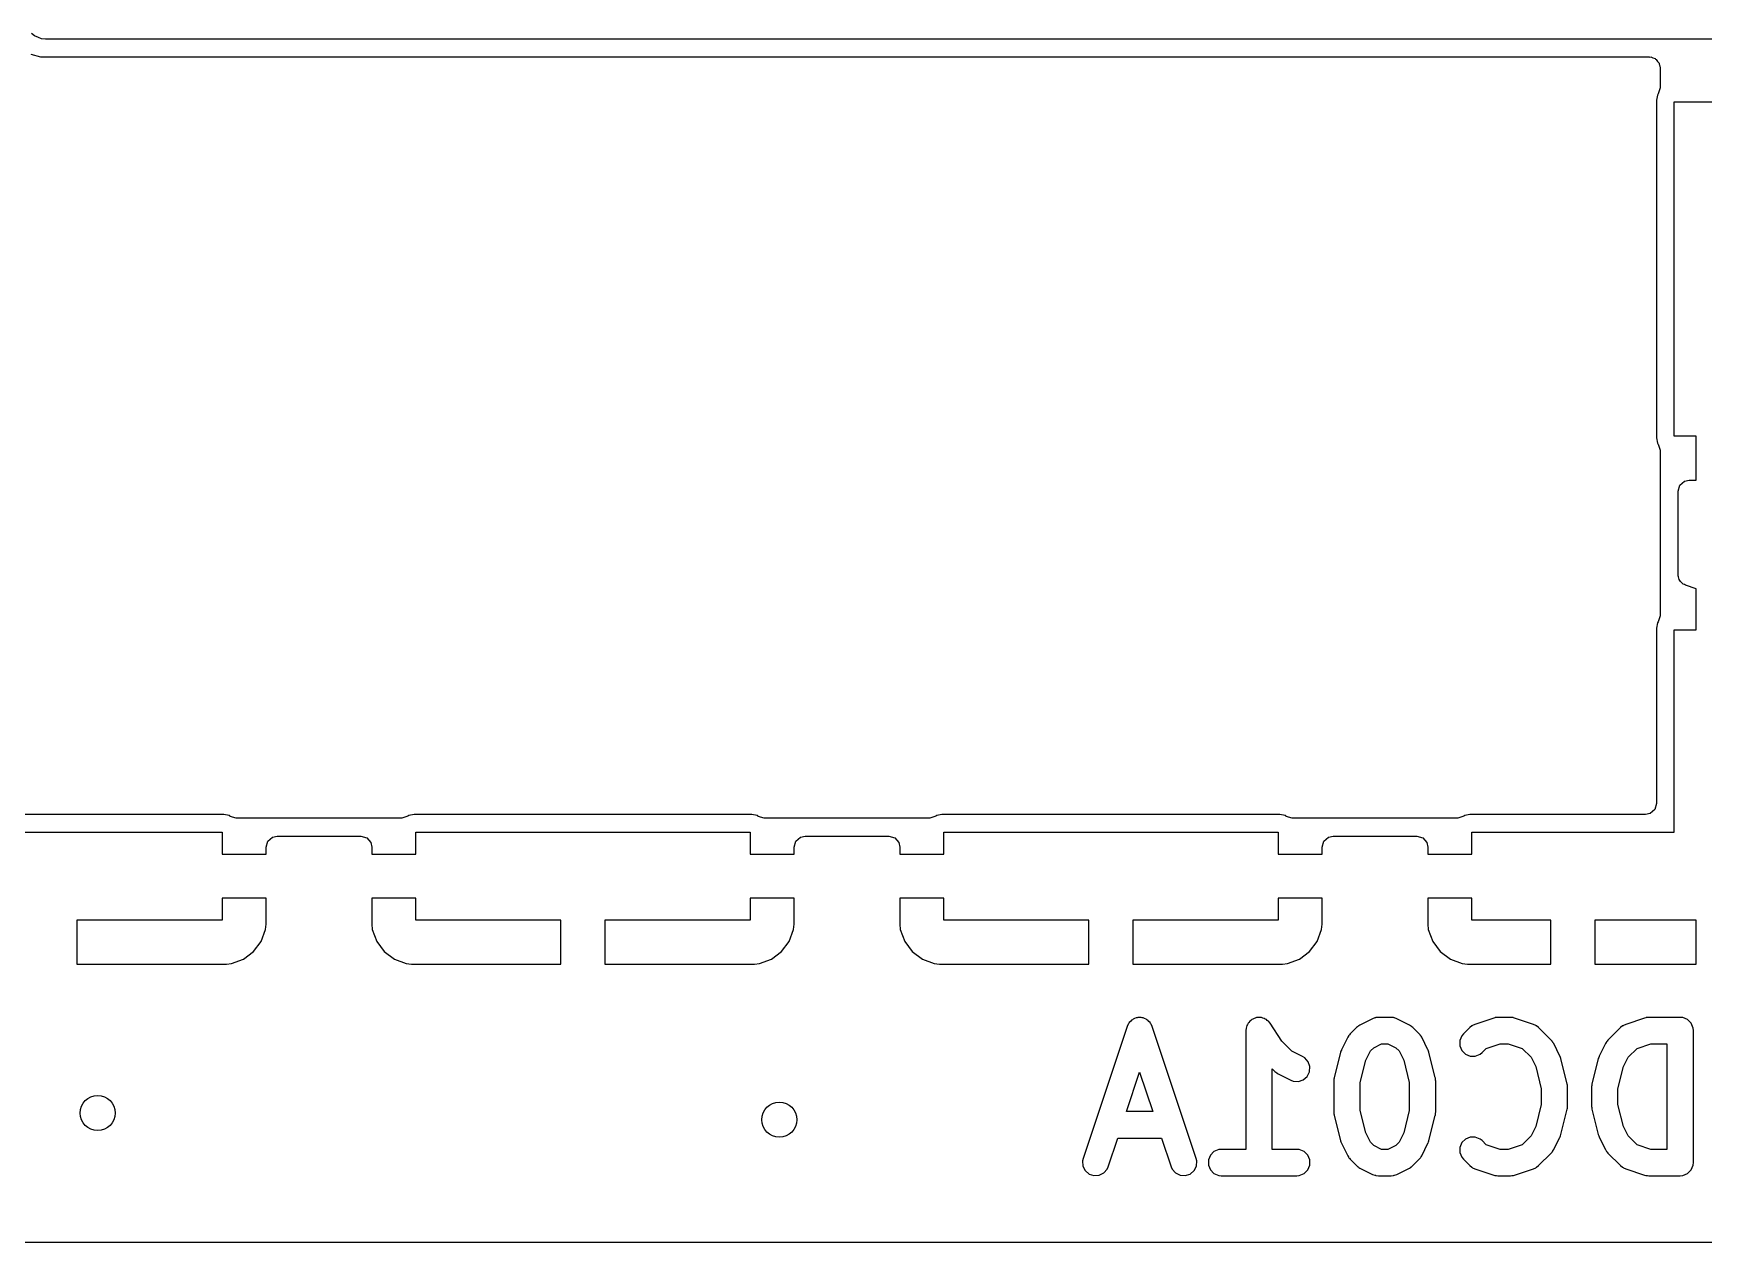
# Model space of a CAD drawing. Extents: x 0.21 to 2.59, y 0.21 to 1.79.
# Drawn here: x 1.272 to 2.019, y 0.21 to 0.751 of the extents above; entities that cross this region are included whole.
import ezdxf

# ---------------------------------------------------------------- set-up
doc = ezdxf.new("R2010")
doc.units = 0
doc.header["$MEASUREMENT"] = 0
doc.layers.add('BLACK', color=7, linetype='CONTINUOUS')

msp = doc.modelspace()

# ---------------------------------------------------------------- linework, layer by layer
at = {"layer": 'BLACK', "linetype": 'CONTINUOUS'}
for p, q in [((1.27268, 0.75004), (1.27133, 0.75114)), ((1.27455, 0.74926), (1.27268, 0.75004)), ((1.27268, 0.75004), (1.27268, 0.75004)), ((1.27587, 0.74871), (1.27455, 0.74926)), ((1.2776, 0.74854), (1.27587, 0.74871)), ((1.27587, 0.74871), (1.27587, 0.74871)), ((2.13646, 0.74854), (1.2776, 0.74854)), ((1.27113, 0.74179), (1.27539, 0.74065)), ((1.27539, 0.74065), (1.27539, 0.74065)), ((1.27539, 0.74065), (1.27539, 0.74065)), ((1.27539, 0.74065), (1.99512, 0.74065)), ((1.99512, 0.74065), (1.99546, 0.74055)), ((1.99546, 0.74055), (1.99581, 0.7406)), ((1.99581, 0.7406), (1.99676, 0.74017)), ((1.99676, 0.74017), (1.99776, 0.73987)), ((1.99776, 0.73987), (1.99799, 0.73961)), ((1.99799, 0.73961), (1.99832, 0.73946)), ((1.99832, 0.73946), (1.99888, 0.73858)), ((1.99888, 0.73858), (1.99956, 0.7378)), ((1.99956, 0.7378), (1.99965, 0.73738)), ((1.99965, 0.73738), (1.9998, 0.73714)), ((1.9998, 0.73714), (2, 0.73577)), ((2, 0.73577), (2, 0.72673)), ((2, 0.72673), (1.99923, 0.72409)), ((1.99886, 0.72355), (1.99841, 0.72125)), ((1.99841, 0.72125), (1.99841, 0.57009)), ((1.99918, 0.72402), (1.99886, 0.72355)), ((1.99886, 0.72355), (1.99886, 0.72355)), ((1.99923, 0.72409), (1.99918, 0.72402)), ((2.0063, 0.57087), (2.0063, 0.72047)), ((2.0063, 0.72047), (2.04567, 0.72047)), ((1.99841, 0.57009), (1.99886, 0.56779)), ((2.01614, 0.57087), (2.0063, 0.57087)), ((2.01614, 0.55118), (2.01614, 0.57087)), ((1.99886, 0.56779), (1.99904, 0.56752)), ((1.99904, 0.56752), (1.99918, 0.56732)), ((1.99918, 0.56732), (2, 0.56469)), ((2, 0.56469), (2, 0.5646)), ((2, 0.5646), (2, 0.49051)), ((2.00809, 0.5463), (2.00887, 0.54894)), ((2.00809, 0.50882), (2.00809, 0.5463)), ((2.00887, 0.54894), (2.01094, 0.55074)), ((2.01094, 0.55074), (2.01297, 0.55118)), ((2.01297, 0.55118), (2.01614, 0.55118)), ((2.00814, 0.50857), (2.00809, 0.50882)), ((2.00811, 0.50839), (2.00814, 0.50857)), ((2.00828, 0.50797), (2.00811, 0.50839)), ((2.00853, 0.50679), (2.00828, 0.50797)), ((2.0089, 0.50636), (2.00853, 0.50679)), ((2.00911, 0.50583), (2.0089, 0.50636)), ((2.00979, 0.50534), (2.00911, 0.50583)), ((2.01033, 0.50471), (2.00979, 0.50534)), ((2.01088, 0.50455), (2.01033, 0.50471)), ((2.01134, 0.50422), (2.01088, 0.50455)), ((2.01614, 0.50251), (2.01134, 0.50422)), ((2.01614, 0.48425), (2.01614, 0.50251)), ((1.99886, 0.48733), (1.99841, 0.48503)), ((1.99918, 0.4878), (1.99886, 0.48733)), ((1.99886, 0.48733), (1.99886, 0.48733)), ((1.99923, 0.48787), (1.99918, 0.4878)), ((2, 0.49051), (1.99923, 0.48787)), ((1.99841, 0.48503), (1.99841, 0.40648)), ((2.0063, 0.3937), (2.0063, 0.48425)), ((2.0063, 0.48425), (2.01614, 0.48425)), ((1.99763, 0.40384), (1.99555, 0.40204)), ((1.99841, 0.40648), (1.99763, 0.40384)), ((1.35747, 0.40159), (1.20631, 0.40159)), ((1.35977, 0.40114), (1.35747, 0.40159)), ((1.35747, 0.40159), (1.35747, 0.40159)), ((1.36024, 0.40082), (1.35977, 0.40114)), ((1.35977, 0.40114), (1.35977, 0.40114)), ((1.35977, 0.40114), (1.35977, 0.40114)), ((1.36032, 0.40077), (1.36024, 0.40082)), ((1.36295, 0.4), (1.36032, 0.40077)), ((1.43705, 0.4), (1.36295, 0.4)), ((1.43713, 0.4), (1.43705, 0.4)), ((1.43976, 0.40082), (1.43713, 0.4)), ((1.44023, 0.40114), (1.43976, 0.40082)), ((1.44253, 0.40159), (1.44023, 0.40114)), ((1.44023, 0.40114), (1.44023, 0.40114)), ((1.59369, 0.40159), (1.44253, 0.40159)), ((1.44253, 0.40159), (1.44253, 0.40159)), ((1.59599, 0.40114), (1.59369, 0.40159)), ((1.59369, 0.40159), (1.59369, 0.40159)), ((1.59646, 0.40082), (1.59599, 0.40114)), ((1.59599, 0.40114), (1.59599, 0.40114)), ((1.59599, 0.40114), (1.59599, 0.40114)), ((1.59654, 0.40077), (1.59646, 0.40082)), ((1.59918, 0.4), (1.59654, 0.40077)), ((1.67327, 0.4), (1.59918, 0.4)), ((1.67335, 0.4), (1.67327, 0.4)), ((1.67598, 0.40082), (1.67335, 0.4)), ((1.67645, 0.40114), (1.67598, 0.40082)), ((1.67875, 0.40159), (1.67645, 0.40114)), ((1.67645, 0.40114), (1.67645, 0.40114)), ((1.82991, 0.40159), (1.67875, 0.40159)), ((1.67875, 0.40159), (1.67875, 0.40159)), ((1.83221, 0.40114), (1.82991, 0.40159)), ((1.82991, 0.40159), (1.82991, 0.40159)), ((1.83268, 0.40082), (1.83221, 0.40114)), ((1.83221, 0.40114), (1.83221, 0.40114)), ((1.83221, 0.40114), (1.83221, 0.40114)), ((1.83276, 0.40077), (1.83268, 0.40082)), ((1.8354, 0.4), (1.83276, 0.40077)), ((1.90949, 0.4), (1.8354, 0.4)), ((1.90957, 0.4), (1.90949, 0.4)), ((1.9122, 0.40082), (1.90957, 0.4)), ((1.91267, 0.40114), (1.9122, 0.40082)), ((1.91497, 0.40159), (1.91267, 0.40114)), ((1.91267, 0.40114), (1.91267, 0.40114)), ((1.99352, 0.40159), (1.91497, 0.40159)), ((1.99555, 0.40204), (1.99352, 0.40159)), ((1.20709, 0.3937), (1.35669, 0.3937)), ((1.35669, 0.3937), (1.35669, 0.38386)), ((1.37638, 0.38703), (1.37715, 0.38967)), ((1.37715, 0.38967), (1.37923, 0.39147)), ((1.37923, 0.39147), (1.38126, 0.39191)), ((1.38126, 0.39191), (1.41874, 0.39191)), ((1.41874, 0.39191), (1.42138, 0.39113)), ((1.42138, 0.39113), (1.42318, 0.38906)), ((1.42318, 0.38906), (1.42362, 0.38703)), ((1.44331, 0.38386), (1.44331, 0.3937)), ((1.44331, 0.3937), (1.59291, 0.3937)), ((1.59291, 0.3937), (1.59291, 0.38386)), ((1.6126, 0.38703), (1.61337, 0.38967)), ((1.61337, 0.38967), (1.61545, 0.39147)), ((1.61545, 0.39147), (1.61748, 0.39191)), ((1.61748, 0.39191), (1.65496, 0.39191)), ((1.65496, 0.39191), (1.6576, 0.39113)), ((1.6576, 0.39113), (1.6594, 0.38906)), ((1.6594, 0.38906), (1.65984, 0.38703)), ((1.67953, 0.38386), (1.67953, 0.3937)), ((1.67953, 0.3937), (1.82913, 0.3937)), ((1.82913, 0.3937), (1.82913, 0.38386)), ((1.84882, 0.38703), (1.84959, 0.38967)), ((1.84959, 0.38967), (1.85167, 0.39147)), ((1.85167, 0.39147), (1.8537, 0.39191)), ((1.8537, 0.39191), (1.89118, 0.39191)), ((1.89118, 0.39191), (1.89382, 0.39113)), ((1.89382, 0.39113), (1.89562, 0.38906)), ((1.89562, 0.38906), (1.89606, 0.38703)), ((1.91575, 0.38386), (1.91575, 0.3937)), ((1.91575, 0.3937), (2.0063, 0.3937)), ((1.35669, 0.38386), (1.37638, 0.38386)), ((1.37638, 0.38386), (1.37638, 0.38703)), ((1.42362, 0.38703), (1.42362, 0.38386)), ((1.42362, 0.38386), (1.44331, 0.38386)), ((1.59291, 0.38386), (1.6126, 0.38386)), ((1.6126, 0.38386), (1.6126, 0.38703)), ((1.65984, 0.38703), (1.65984, 0.38386)), ((1.65984, 0.38386), (1.67953, 0.38386)), ((1.82913, 0.38386), (1.84882, 0.38386)), ((1.84882, 0.38386), (1.84882, 0.38703)), ((1.89606, 0.38703), (1.89606, 0.38386)), ((1.89606, 0.38386), (1.91575, 0.38386)), ((1.37638, 0.36417), (1.35669, 0.36417)), ((1.35669, 0.36417), (1.35669, 0.35433)), ((1.37638, 0.35245), (1.37638, 0.36417)), ((1.44331, 0.36417), (1.42362, 0.36417)), ((1.42362, 0.36417), (1.42362, 0.35245)), ((1.44331, 0.35433), (1.44331, 0.36417)), ((1.6126, 0.36417), (1.59291, 0.36417)), ((1.59291, 0.36417), (1.59291, 0.35433)), ((1.6126, 0.35245), (1.6126, 0.36417)), ((1.67953, 0.36417), (1.65984, 0.36417)), ((1.65984, 0.36417), (1.65984, 0.35245)), ((1.67953, 0.35433), (1.67953, 0.36417)), ((1.84882, 0.36417), (1.82913, 0.36417)), ((1.82913, 0.36417), (1.82913, 0.35433)), ((1.84882, 0.35245), (1.84882, 0.36417)), ((1.91575, 0.36417), (1.89606, 0.36417)), ((1.89606, 0.36417), (1.89606, 0.35245)), ((1.91575, 0.35433), (1.91575, 0.36417)), ((1.35669, 0.35433), (1.29173, 0.35433)), ((1.29173, 0.35433), (1.29173, 0.33465)), ((1.37613, 0.3501), (1.37638, 0.35245)), ((1.37638, 0.35245), (1.37638, 0.35245)), ((1.42362, 0.35245), (1.42387, 0.3501)), ((1.50827, 0.35433), (1.44331, 0.35433)), ((1.50827, 0.33465), (1.50827, 0.35433)), ((1.59291, 0.35433), (1.52795, 0.35433)), ((1.52795, 0.35433), (1.52795, 0.33465)), ((1.61235, 0.3501), (1.6126, 0.35245)), ((1.6126, 0.35245), (1.6126, 0.35245)), ((1.65984, 0.35245), (1.66009, 0.3501)), ((1.74449, 0.35433), (1.67953, 0.35433)), ((1.74449, 0.33465), (1.74449, 0.35433)), ((1.82913, 0.35433), (1.76417, 0.35433)), ((1.76417, 0.35433), (1.76417, 0.33465)), ((1.84857, 0.3501), (1.84882, 0.35245)), ((1.84882, 0.35245), (1.84882, 0.35245)), ((1.89606, 0.35245), (1.89631, 0.3501)), ((1.95118, 0.35433), (1.91575, 0.35433)), ((1.95118, 0.33465), (1.95118, 0.35433)), ((1.97087, 0.35433), (1.97087, 0.33465)), ((2.0063, 0.35433), (1.97087, 0.35433)), ((2.01614, 0.35433), (2.0063, 0.35433)), ((2.01614, 0.33465), (2.01614, 0.35433)), ((1.37076, 0.34027), (1.37415, 0.3448)), ((1.37415, 0.3448), (1.37613, 0.3501)), ((1.37415, 0.3448), (1.37415, 0.3448)), ((1.37613, 0.3501), (1.37613, 0.3501)), ((1.42387, 0.3501), (1.42387, 0.3501)), ((1.42387, 0.3501), (1.42585, 0.3448)), ((1.42585, 0.3448), (1.42585, 0.3448)), ((1.42585, 0.3448), (1.42924, 0.34027)), ((1.60698, 0.34027), (1.61037, 0.3448)), ((1.61037, 0.3448), (1.61235, 0.3501)), ((1.61037, 0.3448), (1.61037, 0.3448)), ((1.61235, 0.3501), (1.61235, 0.3501)), ((1.66009, 0.3501), (1.66009, 0.3501)), ((1.66009, 0.3501), (1.66207, 0.3448)), ((1.66207, 0.3448), (1.66207, 0.3448)), ((1.66207, 0.3448), (1.66546, 0.34027)), ((1.8432, 0.34027), (1.84659, 0.3448)), ((1.84659, 0.3448), (1.84857, 0.3501)), ((1.84659, 0.3448), (1.84659, 0.3448)), ((1.84857, 0.3501), (1.84857, 0.3501)), ((1.89631, 0.3501), (1.89631, 0.3501)), ((1.89631, 0.3501), (1.89829, 0.3448)), ((1.89829, 0.3448), (1.89829, 0.3448)), ((1.89829, 0.3448), (1.90169, 0.34027)), ((1.36092, 0.3349), (1.36622, 0.33688)), ((1.36622, 0.33688), (1.37076, 0.34027)), ((1.36622, 0.33688), (1.36622, 0.33688)), ((1.37076, 0.34027), (1.37076, 0.34027)), ((1.42924, 0.34027), (1.42924, 0.34027)), ((1.42924, 0.34027), (1.43378, 0.33688)), ((1.43378, 0.33688), (1.43378, 0.33688)), ((1.43378, 0.33688), (1.43908, 0.3349)), ((1.59714, 0.3349), (1.60244, 0.33688)), ((1.60244, 0.33688), (1.60698, 0.34027)), ((1.60244, 0.33688), (1.60244, 0.33688)), ((1.60698, 0.34027), (1.60698, 0.34027)), ((1.66546, 0.34027), (1.66547, 0.34027)), ((1.66547, 0.34027), (1.67, 0.33688)), ((1.67, 0.33688), (1.67, 0.33688)), ((1.67, 0.33688), (1.6753, 0.3349)), ((1.83336, 0.3349), (1.83866, 0.33688)), ((1.83866, 0.33688), (1.83867, 0.33688)), ((1.83867, 0.33688), (1.8432, 0.34027)), ((1.8432, 0.34027), (1.8432, 0.34027)), ((1.90169, 0.34027), (1.90169, 0.34027)), ((1.90169, 0.34027), (1.90622, 0.33688)), ((1.90622, 0.33688), (1.90622, 0.33688)), ((1.90622, 0.33688), (1.91152, 0.3349)), ((1.29173, 0.33465), (1.35858, 0.33465)), ((1.35858, 0.33465), (1.36092, 0.3349)), ((1.35858, 0.33465), (1.35858, 0.33465)), ((1.36092, 0.3349), (1.36092, 0.3349)), ((1.43908, 0.3349), (1.43908, 0.3349)), ((1.43908, 0.3349), (1.44142, 0.33465)), ((1.44142, 0.33465), (1.44142, 0.33465)), ((1.44142, 0.33465), (1.50827, 0.33465)), ((1.52795, 0.33465), (1.5948, 0.33465)), ((1.5948, 0.33465), (1.59714, 0.3349)), ((1.5948, 0.33465), (1.5948, 0.33465)), ((1.59714, 0.3349), (1.59714, 0.3349)), ((1.6753, 0.3349), (1.6753, 0.3349)), ((1.6753, 0.3349), (1.67764, 0.33465)), ((1.67764, 0.33465), (1.67764, 0.33465)), ((1.67764, 0.33465), (1.74449, 0.33465)), ((1.76417, 0.33465), (1.83102, 0.33465)), ((1.83102, 0.33465), (1.83336, 0.3349)), ((1.83102, 0.33465), (1.83102, 0.33465)), ((1.83336, 0.3349), (1.83336, 0.3349)), ((1.91152, 0.3349), (1.91152, 0.3349)), ((1.91152, 0.3349), (1.91386, 0.33465)), ((1.91386, 0.33465), (1.91387, 0.33465)), ((1.91387, 0.33465), (1.95118, 0.33465)), ((1.97087, 0.33465), (2.01614, 0.33465)), ((1.76156, 0.30676), (1.74188, 0.24771)), ((1.76203, 0.30782), (1.76156, 0.30676)), ((1.76231, 0.30814), (1.76203, 0.30782)), ((1.7625, 0.30852), (1.76231, 0.30814)), ((1.76306, 0.309), (1.7625, 0.30852)), ((1.76354, 0.30956), (1.76306, 0.309)), ((1.76392, 0.30975), (1.76354, 0.30956)), ((1.76424, 0.31003), (1.76392, 0.30975)), ((1.76494, 0.31026), (1.76424, 0.31003)), ((1.7656, 0.31059), (1.76494, 0.31026)), ((1.76603, 0.31062), (1.7656, 0.31059)), ((1.76643, 0.31076), (1.76603, 0.31062)), ((1.76716, 0.3107), (1.76643, 0.31076)), ((1.7679, 0.31076), (1.76716, 0.3107)), ((1.7683, 0.31062), (1.7679, 0.31076)), ((1.76872, 0.31059), (1.7683, 0.31062)), ((1.76939, 0.31026), (1.76872, 0.31059)), ((1.77009, 0.31003), (1.76939, 0.31026)), ((1.77041, 0.30975), (1.77009, 0.31003)), ((1.77079, 0.30956), (1.77041, 0.30975)), ((1.77127, 0.309), (1.77079, 0.30956)), ((1.77183, 0.30852), (1.77127, 0.309)), ((1.77202, 0.30814), (1.77183, 0.30852)), ((1.77229, 0.30782), (1.77202, 0.30814)), ((1.77277, 0.30676), (1.77229, 0.30782)), ((1.79245, 0.24771), (1.77277, 0.30676)), ((1.81503, 0.30659), (1.8148, 0.30605)), ((1.81514, 0.30716), (1.81503, 0.30659)), ((1.81546, 0.30764), (1.81514, 0.30716)), ((1.81568, 0.30818), (1.81546, 0.30764)), ((1.8161, 0.30859), (1.81568, 0.30818)), ((1.81642, 0.30908), (1.8161, 0.30859)), ((1.81691, 0.3094), (1.81642, 0.30908)), ((1.81731, 0.30981), (1.81691, 0.3094)), ((1.81785, 0.31003), (1.81731, 0.30981)), ((1.81834, 0.31035), (1.81785, 0.31003)), ((1.81891, 0.31047), (1.81834, 0.31035)), ((1.81944, 0.31069), (1.81891, 0.31047)), ((1.82003, 0.31069), (1.81944, 0.31069)), ((1.8206, 0.3108), (1.82003, 0.31069)), ((1.82117, 0.31069), (1.8206, 0.3108)), ((1.82175, 0.31069), (1.82117, 0.31069)), ((1.82229, 0.31046), (1.82175, 0.31069)), ((1.82286, 0.31035), (1.82229, 0.31046)), ((1.82334, 0.31003), (1.82286, 0.31035)), ((1.82388, 0.30981), (1.82334, 0.31003)), ((1.82429, 0.30939), (1.82388, 0.30981)), ((1.82478, 0.30907), (1.82429, 0.30939)), ((1.8255, 0.30818), (1.82478, 0.30907)), ((1.82551, 0.30818), (1.8255, 0.30818)), ((1.82551, 0.30817), (1.82551, 0.30818)), ((1.82551, 0.30818), (1.82551, 0.30818)), ((1.83081, 0.30022), (1.82551, 0.30817)), ((1.86468, 0.30663), (1.86423, 0.30626)), ((1.86478, 0.30675), (1.86468, 0.30663)), ((1.86496, 0.30686), (1.86478, 0.30675)), ((1.86512, 0.30699), (1.86496, 0.30686)), ((1.86526, 0.30705), (1.86512, 0.30699)), ((1.86576, 0.30737), (1.86526, 0.30705)), ((1.87138, 0.31018), (1.86576, 0.30737)), ((1.87247, 0.31059), (1.87138, 0.31018)), ((1.87268, 0.31061), (1.87247, 0.31059)), ((1.87287, 0.31069), (1.87268, 0.31061)), ((1.87403, 0.3108), (1.87287, 0.31069)), ((1.87965, 0.3108), (1.87403, 0.3108)), ((1.8808, 0.31069), (1.87965, 0.3108)), ((1.881, 0.31061), (1.8808, 0.31069)), ((1.88121, 0.31059), (1.881, 0.31061)), ((1.88229, 0.31018), (1.88121, 0.31059)), ((1.88792, 0.30737), (1.88229, 0.31018)), ((1.88841, 0.30705), (1.88792, 0.30737)), ((1.88856, 0.30699), (1.88841, 0.30705)), ((1.88872, 0.30686), (1.88856, 0.30699)), ((1.8889, 0.30675), (1.88872, 0.30686)), ((1.889, 0.30663), (1.8889, 0.30675)), ((1.88945, 0.30626), (1.889, 0.30663)), ((1.91574, 0.30699), (1.91484, 0.30626)), ((1.91594, 0.30708), (1.91574, 0.30699)), ((1.9161, 0.30721), (1.91594, 0.30708)), ((1.91715, 0.30769), (1.9161, 0.30721)), ((1.92559, 0.3105), (1.91715, 0.30769)), ((1.92616, 0.31063), (1.92559, 0.3105)), ((1.9263, 0.31069), (1.92616, 0.31063)), ((1.92651, 0.31071), (1.9263, 0.31069)), ((1.92672, 0.31076), (1.92651, 0.31071)), ((1.92687, 0.31074), (1.92672, 0.31076)), ((1.92746, 0.3108), (1.92687, 0.31074)), ((1.93308, 0.3108), (1.92746, 0.3108)), ((1.93366, 0.31074), (1.93308, 0.3108)), ((1.93382, 0.31076), (1.93366, 0.31074)), ((1.93402, 0.31071), (1.93382, 0.31076)), ((1.93423, 0.31069), (1.93402, 0.31071)), ((1.93438, 0.31063), (1.93423, 0.31069)), ((1.93495, 0.3105), (1.93438, 0.31063)), ((1.94339, 0.30769), (1.93495, 0.3105)), ((1.94444, 0.30721), (1.94339, 0.30769)), ((1.9446, 0.30708), (1.94444, 0.30721)), ((1.9448, 0.30699), (1.9446, 0.30708)), ((1.94569, 0.30626), (1.9448, 0.30699)), ((1.98323, 0.30699), (1.98234, 0.30626)), ((1.98343, 0.30708), (1.98323, 0.30699)), ((1.98359, 0.30721), (1.98343, 0.30708)), ((1.98464, 0.30769), (1.98359, 0.30721)), ((1.99308, 0.3105), (1.98464, 0.30769)), ((1.99365, 0.31063), (1.99308, 0.3105)), ((1.9938, 0.31069), (1.99365, 0.31063)), ((1.99401, 0.31071), (1.9938, 0.31069)), ((1.99421, 0.31076), (1.99401, 0.31071)), ((1.99437, 0.31074), (1.99421, 0.31076)), ((1.99495, 0.3108), (1.99437, 0.31074)), ((2.00901, 0.3108), (1.99495, 0.3108)), ((2.01016, 0.31069), (2.00901, 0.3108)), ((2.01229, 0.30981), (2.01016, 0.31069)), ((2.01392, 0.30818), (2.01229, 0.30981)), ((2.0148, 0.30605), (2.01392, 0.30818)), ((1.8148, 0.30605), (1.81469, 0.30491)), ((1.81469, 0.30491), (1.81469, 0.3049)), ((1.81469, 0.3049), (1.81469, 0.3049)), ((1.81469, 0.3049), (1.81469, 0.3049)), ((1.81469, 0.3049), (1.81469, 0.25175)), ((1.83534, 0.29569), (1.83081, 0.30022)), ((1.86031, 0.30191), (1.8575, 0.29629)), ((1.86062, 0.30241), (1.86031, 0.30191)), ((1.86068, 0.30255), (1.86062, 0.30241)), ((1.86081, 0.30272), (1.86068, 0.30255)), ((1.86092, 0.30289), (1.86081, 0.30272)), ((1.86104, 0.303), (1.86092, 0.30289)), ((1.86141, 0.30345), (1.86104, 0.303)), ((1.86423, 0.30626), (1.86141, 0.30345)), ((1.8719, 0.29723), (1.87542, 0.29899)), ((1.87542, 0.29899), (1.87826, 0.29899)), ((1.87826, 0.29899), (1.88178, 0.29723)), ((1.89226, 0.30345), (1.88945, 0.30626)), ((1.89263, 0.303), (1.89226, 0.30345)), ((1.89275, 0.30289), (1.89263, 0.303)), ((1.89286, 0.30272), (1.89275, 0.30289)), ((1.893, 0.30255), (1.89286, 0.30272)), ((1.89306, 0.30241), (1.893, 0.30255)), ((1.89337, 0.30191), (1.89306, 0.30241)), ((1.89618, 0.29629), (1.89337, 0.30191)), ((1.9113, 0.30255), (1.91042, 0.30042)), ((1.91042, 0.30042), (1.91042, 0.29812)), ((1.91203, 0.30345), (1.9113, 0.30255)), ((1.91484, 0.30626), (1.91203, 0.30345)), ((1.92221, 0.29692), (1.92842, 0.29899)), ((1.92842, 0.29899), (1.93212, 0.29899)), ((1.93212, 0.29899), (1.93833, 0.29692)), ((1.95132, 0.30064), (1.94569, 0.30626)), ((1.95169, 0.30018), (1.95132, 0.30064)), ((1.95181, 0.30008), (1.95169, 0.30018)), ((1.95192, 0.2999), (1.95181, 0.30008)), ((1.95205, 0.29974), (1.95192, 0.2999)), ((1.95211, 0.2996), (1.95205, 0.29974)), ((1.95242, 0.2991), (1.95211, 0.2996)), ((1.95524, 0.29348), (1.95242, 0.2991)), ((1.97561, 0.2991), (1.97279, 0.29348)), ((1.97592, 0.2996), (1.97561, 0.2991)), ((1.97598, 0.29974), (1.97592, 0.2996)), ((1.97611, 0.2999), (1.97598, 0.29974)), ((1.97622, 0.30008), (1.97611, 0.2999)), ((1.97634, 0.30018), (1.97622, 0.30008)), ((1.97671, 0.30064), (1.97634, 0.30018)), ((1.98234, 0.30626), (1.97671, 0.30064)), ((1.9897, 0.29692), (1.99591, 0.29899)), ((1.99591, 0.29899), (2.0031, 0.29899)), ((2.0031, 0.29899), (2.0031, 0.25175)), ((2.01491, 0.3049), (2.0148, 0.30605)), ((2.01491, 0.24584), (2.01491, 0.3049)), ((1.84011, 0.29331), (1.83534, 0.29569)), ((1.84109, 0.29269), (1.84011, 0.29331)), ((1.8426, 0.29095), (1.84109, 0.29269)), ((1.85705, 0.29508), (1.85424, 0.28383)), ((1.85708, 0.29517), (1.85705, 0.29508)), ((1.85726, 0.29569), (1.85708, 0.29521)), ((1.85708, 0.29521), (1.85708, 0.29517)), ((1.85744, 0.29617), (1.85726, 0.29569)), ((1.85746, 0.2962), (1.85744, 0.29617)), ((1.8575, 0.29629), (1.85746, 0.2962)), ((1.86587, 0.28167), (1.86835, 0.29159)), ((1.86835, 0.29159), (1.87044, 0.29577)), ((1.87044, 0.29577), (1.8719, 0.29723)), ((1.88178, 0.29723), (1.88323, 0.29577)), ((1.88323, 0.29577), (1.88533, 0.29159)), ((1.88533, 0.29159), (1.88781, 0.28167)), ((1.89621, 0.2962), (1.89618, 0.29629)), ((1.89624, 0.29617), (1.89621, 0.2962)), ((1.89641, 0.29569), (1.89624, 0.29617)), ((1.89659, 0.29521), (1.89641, 0.29569)), ((1.8966, 0.29517), (1.89659, 0.29521)), ((1.89663, 0.29508), (1.8966, 0.29517)), ((1.89944, 0.28383), (1.89663, 0.29508)), ((1.91042, 0.29812), (1.9113, 0.29599)), ((1.9113, 0.29599), (1.91293, 0.29436)), ((1.91293, 0.29436), (1.91506, 0.29348)), ((1.91506, 0.29348), (1.91736, 0.29348)), ((1.91736, 0.29348), (1.91949, 0.29436)), ((1.91949, 0.29436), (1.92038, 0.2951)), ((1.92038, 0.2951), (1.92221, 0.29692)), ((1.93833, 0.29692), (1.94229, 0.29296)), ((1.94229, 0.29296), (1.94438, 0.28877)), ((1.95527, 0.29339), (1.95524, 0.29348)), ((1.95529, 0.29336), (1.95527, 0.29339)), ((1.95547, 0.29288), (1.95529, 0.29336)), ((1.95565, 0.2924), (1.95547, 0.29288)), ((1.95565, 0.29235), (1.95565, 0.2924)), ((1.95568, 0.29227), (1.95565, 0.29235)), ((1.9585, 0.28102), (1.95568, 0.29227)), ((1.97235, 0.29227), (1.96953, 0.28102)), ((1.97238, 0.29235), (1.97235, 0.29227)), ((1.97256, 0.29287), (1.97238, 0.2924)), ((1.97238, 0.2924), (1.97238, 0.29235)), ((1.97274, 0.29336), (1.97256, 0.29287)), ((1.97276, 0.29339), (1.97274, 0.29336)), ((1.97279, 0.29348), (1.97276, 0.29339)), ((1.98365, 0.28877), (1.98574, 0.29296)), ((1.98574, 0.29296), (1.9897, 0.29692)), ((1.7613, 0.26862), (1.76716, 0.28622)), ((1.76716, 0.28622), (1.77303, 0.26862)), ((1.8265, 0.25175), (1.8265, 0.28783)), ((1.8265, 0.28783), (1.82767, 0.28666)), ((1.82767, 0.28666), (1.82812, 0.28629)), ((1.82812, 0.28629), (1.82822, 0.28617)), ((1.82822, 0.28617), (1.8284, 0.28606)), ((1.8284, 0.28606), (1.82856, 0.28593)), ((1.82856, 0.28593), (1.82871, 0.28587)), ((1.82871, 0.28587), (1.8292, 0.28555)), ((1.8292, 0.28555), (1.83483, 0.28274)), ((1.84039, 0.28289), (1.84213, 0.2844)), ((1.84213, 0.2844), (1.84316, 0.28646)), ((1.84333, 0.28876), (1.8426, 0.29095)), ((1.84316, 0.28646), (1.84333, 0.28876)), ((1.94438, 0.28877), (1.94686, 0.27886)), ((1.98117, 0.27886), (1.98365, 0.28877)), ((1.83483, 0.28274), (1.83591, 0.28233)), ((1.83591, 0.28233), (1.83821, 0.28216)), ((1.83821, 0.28216), (1.84039, 0.28289)), ((1.85408, 0.2826), (1.85406, 0.2824)), ((1.85406, 0.2824), (1.85406, 0.26834)), ((1.85413, 0.28312), (1.85407, 0.28269)), ((1.85407, 0.28269), (1.85408, 0.2826)), ((1.85417, 0.28355), (1.85413, 0.28312)), ((1.85421, 0.28363), (1.85417, 0.28355)), ((1.85424, 0.28383), (1.85421, 0.28363)), ((1.86587, 0.26907), (1.86587, 0.28167)), ((1.88781, 0.28167), (1.88781, 0.26907)), ((1.89947, 0.28363), (1.89944, 0.28383)), ((1.8995, 0.28355), (1.89947, 0.28363)), ((1.89955, 0.28312), (1.8995, 0.28355)), ((1.89961, 0.28269), (1.89955, 0.28312)), ((1.8996, 0.2826), (1.89961, 0.28269)), ((1.89962, 0.2824), (1.8996, 0.2826)), ((1.89962, 0.26834), (1.89962, 0.2824)), ((1.94686, 0.27886), (1.94686, 0.27188)), ((1.95852, 0.28082), (1.9585, 0.28102)), ((1.95856, 0.28074), (1.95852, 0.28082)), ((1.9586, 0.28031), (1.95856, 0.28074)), ((1.95866, 0.27987), (1.9586, 0.28031)), ((1.95865, 0.27979), (1.95866, 0.27987)), ((1.95867, 0.27959), (1.95865, 0.27979)), ((1.95867, 0.27115), (1.95867, 0.27959)), ((1.96943, 0.28031), (1.96936, 0.27987)), ((1.96936, 0.27987), (1.96938, 0.27979)), ((1.96938, 0.27979), (1.96936, 0.27959)), ((1.96936, 0.27959), (1.96936, 0.27115)), ((1.96947, 0.28074), (1.96943, 0.28031)), ((1.9695, 0.28082), (1.96947, 0.28074)), ((1.96953, 0.28102), (1.9695, 0.28082)), ((1.98117, 0.27188), (1.98117, 0.27886)), ((1.86835, 0.25915), (1.86587, 0.26907)), ((1.88781, 0.26907), (1.88533, 0.25915)), ((1.94686, 0.27188), (1.94438, 0.26196)), ((1.95568, 0.25847), (1.9585, 0.26972)), ((1.9585, 0.26972), (1.95852, 0.26992)), ((1.95852, 0.26992), (1.95856, 0.27)), ((1.95856, 0.27), (1.9586, 0.27043)), ((1.9586, 0.27043), (1.95866, 0.27086)), ((1.95865, 0.27095), (1.95867, 0.27115)), ((1.95866, 0.27086), (1.95865, 0.27095)), ((1.96936, 0.27115), (1.96938, 0.27095)), ((1.96938, 0.27095), (1.96936, 0.27086)), ((1.96936, 0.27086), (1.96943, 0.27043)), ((1.96943, 0.27043), (1.96947, 0.27)), ((1.96947, 0.27), (1.9695, 0.26992)), ((1.9695, 0.26992), (1.96953, 0.26972)), ((1.96953, 0.26972), (1.97235, 0.25847)), ((1.98365, 0.26196), (1.98117, 0.27188)), ((1.77303, 0.26862), (1.7613, 0.26862)), ((1.85406, 0.26834), (1.85408, 0.26814)), ((1.85408, 0.26814), (1.85407, 0.26805)), ((1.85407, 0.26805), (1.85413, 0.26762)), ((1.85413, 0.26762), (1.85417, 0.26719)), ((1.85417, 0.26719), (1.85421, 0.26711)), ((1.85421, 0.26711), (1.85424, 0.26691)), ((1.85424, 0.26691), (1.85705, 0.25566)), ((1.89663, 0.25566), (1.89944, 0.26691)), ((1.89944, 0.26691), (1.89947, 0.26711)), ((1.89947, 0.26711), (1.8995, 0.26719)), ((1.8995, 0.26719), (1.89955, 0.26762)), ((1.89955, 0.26762), (1.89961, 0.26805)), ((1.8996, 0.26814), (1.89962, 0.26834)), ((1.89961, 0.26805), (1.8996, 0.26814)), ((1.94438, 0.26196), (1.94229, 0.25778)), ((1.98574, 0.25778), (1.98365, 0.26196)), ((1.75308, 0.24397), (1.75736, 0.25681)), ((1.75736, 0.25681), (1.77697, 0.25681)), ((1.77697, 0.25681), (1.78125, 0.24397)), ((1.85705, 0.25566), (1.85708, 0.25557)), ((1.85708, 0.25557), (1.85708, 0.25553)), ((1.85708, 0.25553), (1.85726, 0.25505)), ((1.85726, 0.25505), (1.85744, 0.25457)), ((1.85744, 0.25457), (1.85746, 0.25453)), ((1.85746, 0.25453), (1.8575, 0.25445)), ((1.8575, 0.25445), (1.86031, 0.24882)), ((1.87044, 0.25496), (1.86835, 0.25915)), ((1.8719, 0.25351), (1.87044, 0.25496)), ((1.88323, 0.25496), (1.88178, 0.25351)), ((1.88533, 0.25915), (1.88323, 0.25496)), ((1.89337, 0.24882), (1.89618, 0.25445)), ((1.89618, 0.25445), (1.89621, 0.25453)), ((1.89621, 0.25453), (1.89624, 0.25457)), ((1.89624, 0.25457), (1.89641, 0.25505)), ((1.89641, 0.25505), (1.89659, 0.25553)), ((1.89659, 0.25553), (1.8966, 0.25557)), ((1.8966, 0.25557), (1.89663, 0.25566)), ((1.9113, 0.25475), (1.91042, 0.25262)), ((1.91293, 0.25638), (1.9113, 0.25475)), ((1.91506, 0.25726), (1.91293, 0.25638)), ((1.91736, 0.25726), (1.91506, 0.25726)), ((1.91949, 0.25638), (1.91736, 0.25726)), ((1.92038, 0.25564), (1.91949, 0.25638)), ((1.92221, 0.25382), (1.92038, 0.25564)), ((1.94229, 0.25778), (1.93833, 0.25382)), ((1.95242, 0.25164), (1.95524, 0.25726)), ((1.95524, 0.25726), (1.95527, 0.25735)), ((1.95527, 0.25735), (1.95529, 0.25738)), ((1.95529, 0.25738), (1.95547, 0.25786)), ((1.95547, 0.25786), (1.95565, 0.25834)), ((1.95565, 0.25838), (1.95568, 0.25847)), ((1.95565, 0.25834), (1.95565, 0.25838)), ((1.97235, 0.25847), (1.97238, 0.25838)), ((1.97238, 0.25838), (1.97238, 0.25834)), ((1.97238, 0.25834), (1.97256, 0.25786)), ((1.97256, 0.25786), (1.97274, 0.25738)), ((1.97274, 0.25738), (1.97276, 0.25735)), ((1.97276, 0.25735), (1.97279, 0.25726)), ((1.97279, 0.25726), (1.97561, 0.25164)), ((1.9897, 0.25382), (1.98574, 0.25778)), ((1.74188, 0.24771), (1.74162, 0.24658)), ((1.79271, 0.24658), (1.79245, 0.24771)), ((1.79881, 0.24912), (1.79793, 0.24699)), ((1.79793, 0.24699), (1.79793, 0.24469)), ((1.80044, 0.25075), (1.79881, 0.24912)), ((1.80257, 0.25163), (1.80044, 0.25075)), ((1.80372, 0.25175), (1.80257, 0.25163)), ((1.81469, 0.25175), (1.80372, 0.25175)), ((1.83747, 0.25175), (1.8265, 0.25175)), ((1.83862, 0.25163), (1.83747, 0.25175)), ((1.84075, 0.25075), (1.83862, 0.25163)), ((1.84238, 0.24912), (1.84075, 0.25075)), ((1.84326, 0.24699), (1.84238, 0.24912)), ((1.84326, 0.24469), (1.84326, 0.24699)), ((1.86031, 0.24882), (1.86062, 0.24833)), ((1.86062, 0.24833), (1.86068, 0.24818)), ((1.86068, 0.24818), (1.86081, 0.24802)), ((1.86081, 0.24802), (1.86092, 0.24784)), ((1.86092, 0.24784), (1.86104, 0.24774)), ((1.86104, 0.24774), (1.86141, 0.24729)), ((1.86141, 0.24729), (1.86423, 0.24448)), ((1.87542, 0.25175), (1.8719, 0.25351)), ((1.87826, 0.25175), (1.87542, 0.25175)), ((1.88178, 0.25351), (1.87826, 0.25175)), ((1.88945, 0.24448), (1.89226, 0.24729)), ((1.89226, 0.24729), (1.89263, 0.24774)), ((1.89263, 0.24774), (1.89275, 0.24784)), ((1.89275, 0.24784), (1.89286, 0.24802)), ((1.89286, 0.24802), (1.893, 0.24818)), ((1.893, 0.24818), (1.89306, 0.24833)), ((1.89306, 0.24833), (1.89337, 0.24882)), ((1.91042, 0.25262), (1.91042, 0.25031)), ((1.91042, 0.25031), (1.9113, 0.24818)), ((1.9113, 0.24818), (1.91203, 0.24729)), ((1.91203, 0.24729), (1.91484, 0.24448)), ((1.92842, 0.25175), (1.92221, 0.25382)), ((1.93212, 0.25175), (1.92842, 0.25175)), ((1.93833, 0.25382), (1.93212, 0.25175)), ((1.94569, 0.24448), (1.95132, 0.2501)), ((1.95132, 0.2501), (1.95169, 0.25055)), ((1.95169, 0.25055), (1.95181, 0.25066)), ((1.95181, 0.25066), (1.95192, 0.25083)), ((1.95192, 0.25083), (1.95205, 0.251)), ((1.95205, 0.251), (1.95211, 0.25114)), ((1.95211, 0.25114), (1.95242, 0.25164)), ((1.97561, 0.25164), (1.97592, 0.25114)), ((1.97592, 0.25114), (1.97598, 0.251)), ((1.97598, 0.251), (1.97611, 0.25083)), ((1.97611, 0.25083), (1.97622, 0.25066)), ((1.97622, 0.25066), (1.97634, 0.25055)), ((1.97634, 0.25055), (1.97671, 0.2501)), ((1.97671, 0.2501), (1.98234, 0.24448)), ((1.99591, 0.25175), (1.9897, 0.25382)), ((2.0031, 0.25175), (1.99591, 0.25175)), ((1.74162, 0.24658), (1.74178, 0.24428)), ((1.74178, 0.24428), (1.74281, 0.24222)), ((1.74281, 0.24222), (1.74455, 0.24071)), ((1.74455, 0.24071), (1.74674, 0.23998)), ((1.74674, 0.23998), (1.74904, 0.24015)), ((1.74904, 0.24015), (1.7511, 0.24118)), ((1.7511, 0.24118), (1.75261, 0.24292)), ((1.75261, 0.24292), (1.75308, 0.24397)), ((1.78125, 0.24397), (1.78172, 0.24292)), ((1.78172, 0.24292), (1.78323, 0.24118)), ((1.78323, 0.24118), (1.78529, 0.24015)), ((1.78529, 0.24015), (1.78759, 0.23998)), ((1.78759, 0.23998), (1.78977, 0.24071)), ((1.78977, 0.24071), (1.79151, 0.24222)), ((1.79151, 0.24222), (1.79255, 0.24428)), ((1.79255, 0.24428), (1.79271, 0.24658)), ((1.79793, 0.24469), (1.79881, 0.24256)), ((1.79881, 0.24256), (1.80044, 0.24093)), ((1.80044, 0.24093), (1.80257, 0.24005)), ((1.80257, 0.24005), (1.80372, 0.23994)), ((1.80372, 0.23994), (1.83747, 0.23994)), ((1.83747, 0.23994), (1.83862, 0.24005)), ((1.83862, 0.24005), (1.84075, 0.24093)), ((1.84075, 0.24093), (1.84238, 0.24256)), ((1.84238, 0.24256), (1.84326, 0.24469)), ((1.86423, 0.24448), (1.86468, 0.24411)), ((1.86468, 0.24411), (1.86478, 0.24399)), ((1.86478, 0.24399), (1.86496, 0.24388)), ((1.86496, 0.24388), (1.86512, 0.24374)), ((1.86512, 0.24374), (1.86526, 0.24368)), ((1.86526, 0.24368), (1.86576, 0.24337)), ((1.86576, 0.24337), (1.87138, 0.24056)), ((1.87138, 0.24056), (1.87247, 0.24015)), ((1.87247, 0.24015), (1.87268, 0.24013)), ((1.87268, 0.24013), (1.87287, 0.24005)), ((1.87287, 0.24005), (1.87403, 0.23994)), ((1.87403, 0.23994), (1.87965, 0.23994)), ((1.87965, 0.23994), (1.8808, 0.24005)), ((1.8808, 0.24005), (1.881, 0.24013)), ((1.881, 0.24013), (1.88121, 0.24015)), ((1.88121, 0.24015), (1.88229, 0.24056)), ((1.88229, 0.24056), (1.88792, 0.24337)), ((1.88792, 0.24337), (1.88841, 0.24368)), ((1.88841, 0.24368), (1.88856, 0.24374)), ((1.88856, 0.24374), (1.88872, 0.24388)), ((1.88872, 0.24388), (1.8889, 0.24399)), ((1.8889, 0.24399), (1.889, 0.24411)), ((1.889, 0.24411), (1.88945, 0.24448)), ((1.91484, 0.24448), (1.91574, 0.24374)), ((1.91574, 0.24374), (1.91594, 0.24366)), ((1.91594, 0.24366), (1.9161, 0.24352)), ((1.9161, 0.24352), (1.91715, 0.24305)), ((1.91715, 0.24305), (1.92559, 0.24024)), ((1.92559, 0.24024), (1.92616, 0.24011)), ((1.92616, 0.24011), (1.9263, 0.24005)), ((1.9263, 0.24005), (1.92651, 0.24003)), ((1.92651, 0.24003), (1.92672, 0.23998)), ((1.92672, 0.23998), (1.92687, 0.23999)), ((1.92687, 0.23999), (1.92746, 0.23994)), ((1.92746, 0.23994), (1.93308, 0.23994)), ((1.93308, 0.23994), (1.93366, 0.23999)), ((1.93366, 0.23999), (1.93382, 0.23998)), ((1.93382, 0.23998), (1.93402, 0.24003)), ((1.93402, 0.24003), (1.93423, 0.24005)), ((1.93423, 0.24005), (1.93438, 0.24011)), ((1.93438, 0.24011), (1.93495, 0.24024)), ((1.93495, 0.24024), (1.94339, 0.24305)), ((1.94339, 0.24305), (1.94444, 0.24352)), ((1.94444, 0.24352), (1.9446, 0.24366)), ((1.9446, 0.24366), (1.9448, 0.24374)), ((1.9448, 0.24374), (1.94569, 0.24448)), ((1.98234, 0.24448), (1.98323, 0.24374)), ((1.98323, 0.24374), (1.98343, 0.24366)), ((1.98343, 0.24366), (1.98359, 0.24352)), ((1.98359, 0.24352), (1.98464, 0.24305)), ((1.98464, 0.24305), (1.99308, 0.24024)), ((1.99308, 0.24024), (1.99365, 0.24011)), ((1.99365, 0.24011), (1.9938, 0.24005)), ((1.9938, 0.24005), (1.99401, 0.24003)), ((1.99401, 0.24003), (1.99421, 0.23998)), ((1.99421, 0.23998), (1.99437, 0.23999)), ((1.99437, 0.23999), (1.99495, 0.23994)), ((1.99495, 0.23994), (2.00901, 0.23994)), ((2.00901, 0.23994), (2.01016, 0.24005)), ((2.01016, 0.24005), (2.01229, 0.24093)), ((2.01229, 0.24093), (2.01392, 0.24256)), ((2.01392, 0.24256), (2.0148, 0.24469)), ((2.0148, 0.24469), (2.01491, 0.24584)), ((2.5851, 0.21002), (0.2149, 0.21002))]:
    msp.add_line(p, q, dxfattribs=at)
at = {"layer": 'BLACK'}
for centre in [(1.301, 0.268), (1.606, 0.265)]:
    msp.add_circle(centre, 0.00787, dxfattribs=at)

doc.saveas('drawing.dxf')
